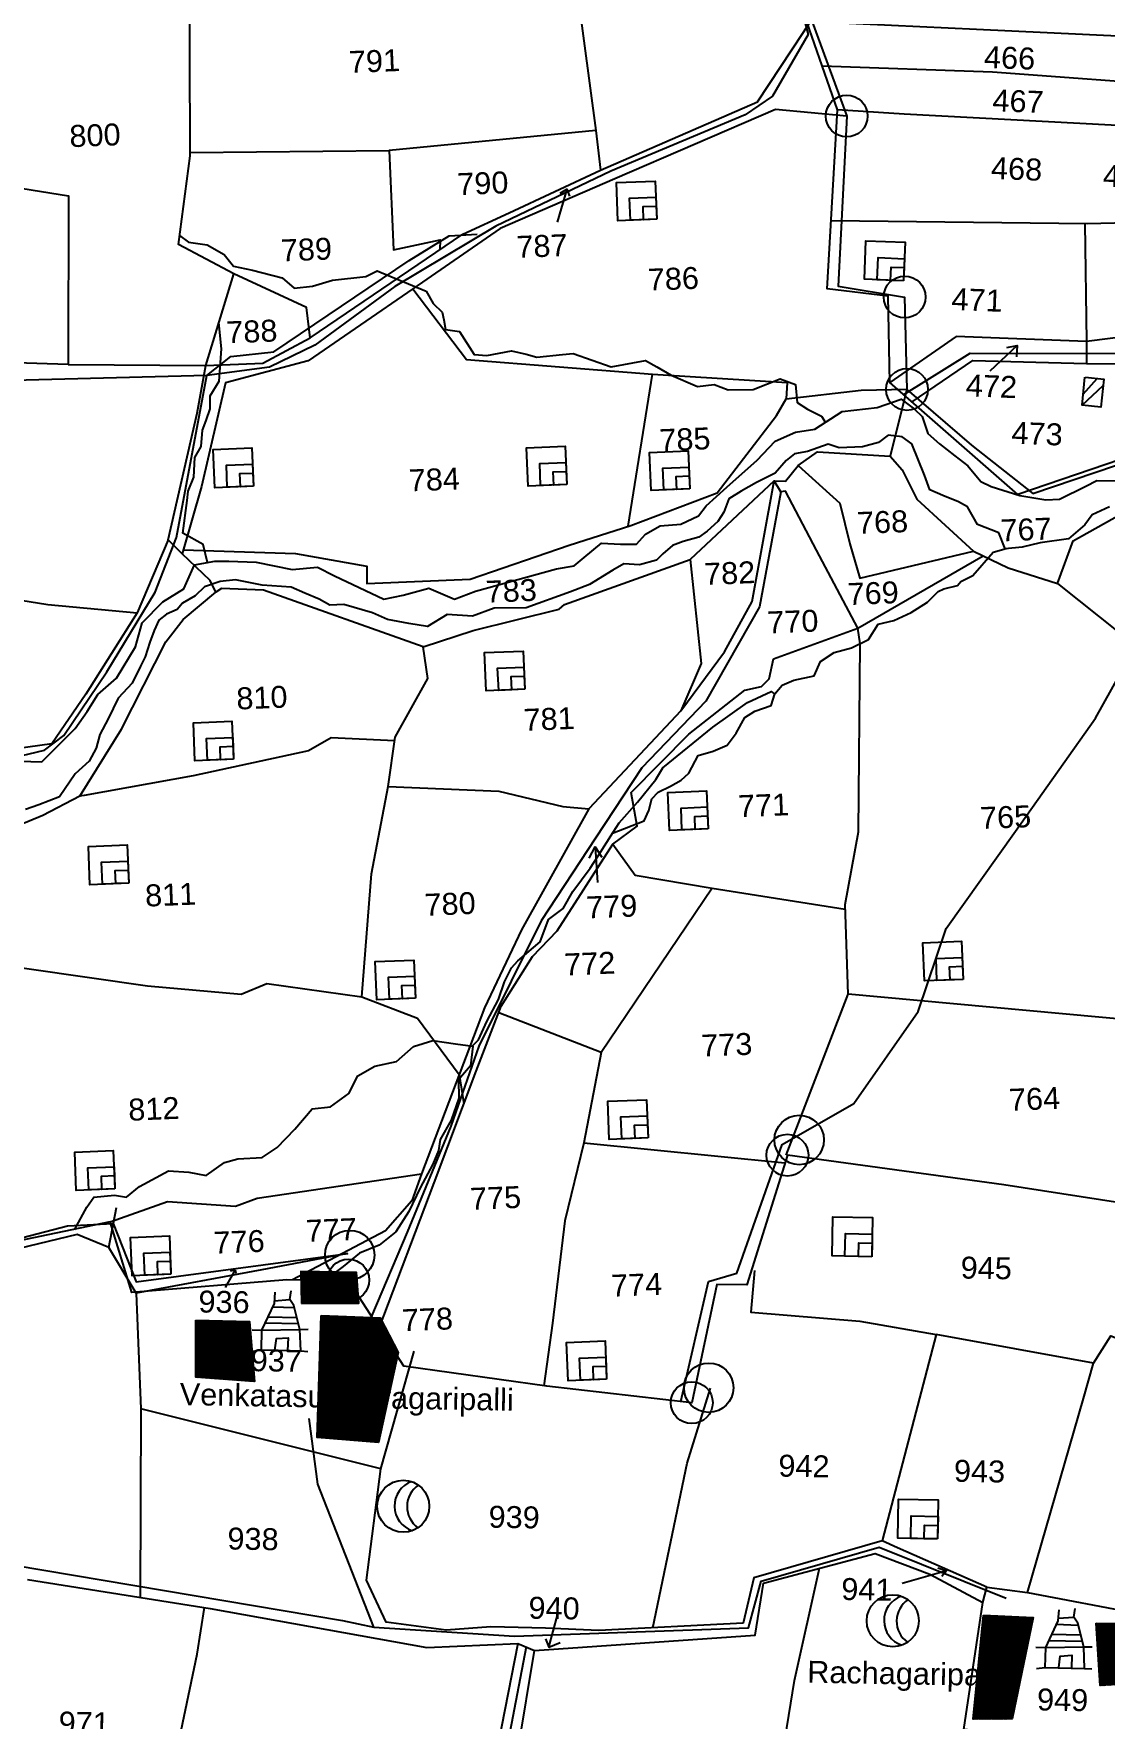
# Model space of a CAD drawing. Header units: inches. Extents: x 207447 to 213485, y 1587092 to 1593817.
# Drawn here: x 209802 to 210534, y 1588763 to 1589916 of the extents above; entities that cross this region are included whole.
import ezdxf

# ---------------------------------------------------------------- set-up
doc = ezdxf.new("R2010")
doc.units = ezdxf.units.IN
doc.header["$LTSCALE"] = 15
doc.header["$MEASUREMENT"] = 0
for name, color, linetype in [('BOUNDRY STONES', 240, 'Continuous'), ('PLOTS', 7, 'Continuous'), ('PLOTS NO', 7, 'Continuous'), ('ROADS', 1, 'Continuous'), ('STREAMS', 4, 'Continuous'), ('VILLAGE', 7, 'Continuous'), ('wells', 7, 'Continuous')]:
    doc.layers.add(name, color=color, linetype=linetype)
doc.styles.get("Standard").update_dxf_attribs({"font": 'arial.ttf'})
pattern_1 = [(44.01481923, (71231.38273, 1501062.2223), (-0.3570810371, 0.369576896), [])]

msp = doc.modelspace()

# ---------------------------------------------------------------- hatches: boundary and pattern name
at = {"layer": 'VILLAGE'}
h = msp.add_hatch(dxfattribs=at)
h.set_pattern_fill('ANSI31', color=30, scale=4.111206, angle=-0.9852)
h.set_pattern_definition(pattern_1)
h.paths.add_polyline_path([(209985.1, 1589047.7), (210024.2, 1589047.8), (210022.7, 1589068.8), (209984.5, 1589069.5)])
h = msp.add_hatch(dxfattribs=at)
h.set_pattern_fill('ANSI31', color=30, scale=4.111206, angle=-0.9852)
h.set_pattern_definition(pattern_1)
h.paths.add_polyline_path([(209912.8, 1589036.2), (209949.5, 1589035.3), (209952.8, 1588994.3), (209912.7, 1588997.2)])
h = msp.add_hatch(dxfattribs=at)
h.set_pattern_fill('ANSI31', color=30, scale=4.111206, angle=-0.9852)
h.set_pattern_definition(pattern_1)
h.paths.add_polyline_path([(209998.4, 1589039.3), (210038.9, 1589037.9), (210051.1, 1589014.1), (210037.7, 1588952.7), (209995.7, 1588956.1)])
h = msp.add_hatch(dxfattribs=at)
h.set_pattern_fill('ANSI31', color=30, scale=4.111206, angle=-0.9852)
h.set_pattern_definition(pattern_1)
h.paths.add_polyline_path([(210451.3, 1588834.6), (210485.2, 1588832.9), (210470.8, 1588763.6), (210444.1, 1588763.5)])
h = msp.add_hatch(dxfattribs=at)
h.set_pattern_fill('ANSI31', color=30, scale=4.111206, angle=-0.9852)
h.set_pattern_definition(pattern_1)
h.paths.add_polyline_path([(210528.1, 1588829.1), (210555, 1588828.9), (210557.5, 1588788), (210530.9, 1588786.4)])

# ---------------------------------------------------------------- linework, layer by layer
at = {"layer": 'BOUNDRY STONES'}
for centre in [(210357.7, 1589859.3), (210397.3, 1589735.6), (210398.9, 1589672.4), (210317.2, 1589149), (210017, 1589063.6), (210251.8, 1588979.8)]:
    msp.add_circle(centre, 14.3, dxfattribs=at)
at = {"layer": 'BOUNDRY STONES', "color": 1}
for centre in [(210325.2, 1589159.4), (210018, 1589080.7), (210263.4, 1588990)]:
    msp.add_circle(centre, 16.9, dxfattribs=at)
at = {"layer": 'PLOTS'}
for points in [[(209776.5, 1590003.1), (209782.2, 1589975.2), (209775.1, 1589888.5), (209767.5, 1589814), (209825.8, 1589804.7), (209825.6, 1589689.4), (209746.8, 1589692), (209684.8, 1589702.5), (209615.8, 1589712.5)], [(209825.6, 1589689.4), (209919.7, 1589688.7), (209938.8, 1589751.5), (209900.9, 1589771.4), (209909, 1589832), (209908.5, 1589977.1), (209962.9, 1589986.7), (209960.9, 1590004)], [(210165.4, 1590004.6), (210186.2, 1589849.4), (210189.4, 1589822.4)], [(209991, 1589707.7), (210095.3, 1589778.5), (210126.9, 1589793.2), (210189.4, 1589822.4), (210296.7, 1589869.1), (210328.1, 1589916.7), (210333.5, 1589924.9)], [(210596.1, 1589911.3), (210446.3, 1589918.5), (210330.3, 1589924)], [(210872.9, 1589921.3), (210795.2, 1589853.7), (210717.5, 1589786.1), (210710.4, 1589778.6), (210703.6, 1589732), (210708.3, 1589668.1), (210676.2, 1589648.7), (210604.3, 1589644.7), (210474.7, 1589600.7), (210387.2, 1589677.2), (210386.1, 1589736.1), (210344.4, 1589741.2), (210351.5, 1589863.5), (210330.4, 1589923.7)], [(210334, 1589923.6), (210357.7, 1589859.3), (210351.8, 1589743.1), (210397.3, 1589735.6), (210398.9, 1589672.4), (210443.1, 1589634.3), (210485, 1589601.4), (210611.4, 1589644.1)], [(210340.9, 1589893.6), (210457.3, 1589889.6), (210592.9, 1589879.5)], [(210357.7, 1589859.3), (210309, 1589863.8), (210199.2, 1589816.3), (210120.9, 1589782.4), (210061.1, 1589741.2), (209989.5, 1589691.9), (209933.1, 1589676.9), (209916.6, 1589606), (209903.4, 1589560), (209893.9, 1589569.7), (209913.7, 1589656.1), (209919.7, 1589688.7)], [(210590, 1589850.3), (210396.9, 1589860.5), (210351.5, 1589863.5)], [(210186.2, 1589849.4), (210045, 1589835.8), (210047.9, 1589767.9), (210079.7, 1589774.7), (210079.5, 1589767.8)], [(209909, 1589834.4), (210045, 1589835.8)], [(210347.1, 1589788), (210522.1, 1589785.9), (210577.9, 1589787.2)], [(210520.4, 1589785.9), (210521.5, 1589705.1), (210521.7, 1589690.2), (210598.1, 1589689.6), (210704, 1589726.9)], [(210687.6, 1589772.7), (210636.6, 1589719.7), (210521.5, 1589705.1), (210432.4, 1589708.7), (210387.2, 1589677.2)], [(209919.7, 1589688.7), (209958.5, 1589690.4), (209991, 1589707.7), (209988.4, 1589728.4), (209938.8, 1589751.5)], [(210061.1, 1589741.2), (210097.8, 1589693), (210224.9, 1589682.9), (210316.9, 1589677.2), (210316.2, 1589666.1), (210367.5, 1589671.9), (210398.9, 1589672.7), (210387.4, 1589626.7), (210395.6, 1589617.4), (210405.7, 1589597.5), (210444.3, 1589561.8), (210468, 1589550.4), (210501.8, 1589539.7), (210512.6, 1589568.9), (210573.1, 1589602.8), (210620.2, 1589615.6)], [(209893.9, 1589569.7), (209872.7, 1589519.8), (209837.7, 1589464.1), (209814.4, 1589430.1), (209751.8, 1589421.6), (209705.4, 1589495.8), (209593.7, 1589524.6), (209557.3, 1589572.2), (209542.1, 1589636.4), (209546.3, 1589723.3)], [(210474.3, 1589702.5), (210455.5, 1589685)], [(210467.2, 1589701), (210474.3, 1589702.5), (210473.7, 1589694.6)], [(210402.4, 1589664), (210443.8, 1589692.3), (210521.7, 1589690.2)], [(210208.4, 1589579), (210224.9, 1589682.9)], [(209904.2, 1589562.8), (209981, 1589560.3), (210029.7, 1589551.7), (210029.7, 1589539.8), (210100.4, 1589542.7), (210167.9, 1589565.9), (210210.1, 1589579.5), (210269.2, 1589601.8), (210309.8, 1589654.6), (210316.2, 1589666.1)], [(210308, 1589610), (210315.8, 1589609.7), (210324.5, 1589620.4), (210337.7, 1589629.7), (210387.4, 1589626.7)], [(210324.5, 1589620.4), (210353.1, 1589594.7), (210359.9, 1589566.9), (210366.7, 1589543.5), (210444.3, 1589561.8)], [(210365.4, 1589509.3), (210337.1, 1589562.5), (210315.9, 1589602.9), (210312.6, 1589602.5), (210308, 1589610), (210250.8, 1589556.1), (210258.2, 1589485), (210244.2, 1589452.8), (210181.4, 1589385.8), (210135.3, 1589303.1), (210110.1, 1589249.7), (210083.3, 1589178.9), (210067.1, 1589136.3), (210060.5, 1589117.7), (210042.4, 1589097.3), (209978.8, 1589063.8)], [(210244.2, 1589452.8), (210274.1, 1589493.1), (210293.1, 1589527.5), (210308, 1589610)], [(209557.3, 1589572.2), (209630.1, 1589555.5), (209726.2, 1589539), (209811.6, 1589525.5), (209872.7, 1589519.8)], [(210068.2, 1589496.4), (209959, 1589535.2), (209930.4, 1589536.3), (209926.5, 1589533.9), (209922.6, 1589541.9), (209903.4, 1589560)], [(210554.8, 1589241.1), (210358.8, 1589259.1), (210356.6, 1589320.4), (210365.7, 1589370), (210366.9, 1589498.5), (210365.4, 1589509.3), (210450.9, 1589558.6)], [(210044.2, 1589401), (210049.1, 1589434.7), (210071.3, 1589474.9), (210068.2, 1589496.4), (210102.3, 1589507.7), (210161.2, 1589522.2), (210164.7, 1589525.5), (210250.8, 1589556.1)], [(210501.8, 1589539.7), (210559, 1589494.2), (210555.6, 1589394.5), (210554.9, 1589313.8), (210554.8, 1589241.1), (210633.4, 1589231.2)], [(210048.7, 1589432.2), (210005.2, 1589434.2), (209989.9, 1589425.3), (209910.9, 1589408.3), (209836.4, 1589394.8), (209833.4, 1589394.3), (209862, 1589440.1), (209892.3, 1589499.9), (209904.1, 1589515.2), (209926.5, 1589533.9)], [(210038.1, 1589030.8), (210075.6, 1589130.2), (210104.4, 1589206.5), (210121.6, 1589250.9), (210143, 1589284.9), (210159.8, 1589302.3), (210197.9, 1589361.6), (210214.5, 1589374), (210210.3, 1589396.9), (210249.7, 1589436.7), (210288.1, 1589466.9), (210299.5, 1589469.3), (210304.7, 1589474.7), (210307.6, 1589488.2), (210365.4, 1589509.3)], [(210026.3, 1589257.3), (210032.8, 1589341.3), (210044.2, 1589401), (210119.9, 1589397.9), (210163.6, 1589387.3), (210181.4, 1589385.8)], [(209833.4, 1589394.3), (209808.1, 1589381.2), (209744.3, 1589354.7), (209726.6, 1589347.4), (209719.2, 1589286.9)], [(210197.9, 1589361.6), (210213.1, 1589340.4), (210265.7, 1589331.5), (210356.7, 1589317.2)], [(210265.7, 1589331.5), (210189.8, 1589219.2), (210119.8, 1589246.3)], [(209728.8, 1589076.8), (209706.1, 1589211.7), (209704.7, 1589288.7), (209757.4, 1589282.2), (209879.7, 1589264.8), (209943.8, 1589259), (209961.4, 1589266.4), (210026.3, 1589257.3), (210064.3, 1589242.7), (210092.9, 1589204.2), (210095.9, 1589184.1)], [(210316.2, 1589149.1), (210358.8, 1589259.1)], [(210189.8, 1589219.2), (210178, 1589157.5), (210315.5, 1589143.7)], [(210178, 1589157.5), (210165.1, 1589104), (210156.6, 1589034.1), (210150.6, 1588991.4)], [(210626.7, 1589103.7), (210465, 1589128.8), (210317.2, 1589149), (210289.4, 1589060.4), (210269, 1589060.6), (210251.8, 1588979.8), (210152.7, 1588991.1), (210054.9, 1589004.8), (210017, 1589063.6), (209975, 1589063.8), (209869, 1589055.2), (209854.3, 1589103.5), (209732.8, 1589078.1)], [(209854.3, 1589103.5), (209893.4, 1589117.4), (209939.9, 1589114.2), (209954.7, 1589119.6), (210067.1, 1589136.3)], [(209872.1, 1589054.6), (209853.3, 1589085.9), (209858.6, 1589113.2)], [(209853.3, 1589085.9), (209831.7, 1589094.7), (209692.8, 1589061.2), (209646.7, 1589043.8), (209545.2, 1588995), (209443.5, 1588946.4), (209396.5, 1588924.2)], [(210016.8, 1589081.8), (209958, 1589070.7), (209872.1, 1589054.6), (209875.2, 1588975.5)], [(210294.6, 1589070.1), (210292.2, 1589041.7), (210366.7, 1589035.6), (210418.8, 1589026.5), (210382, 1588885.3)], [(210481.2, 1588850), (210519.5, 1588982.6), (210526.5, 1589006.8), (210418.8, 1589026.5)], [(210526.5, 1589006.8), (210538.2, 1589025.5), (210618.1, 1588993.9), (210600.2, 1588893.3), (210558.1, 1588835.4)], [(210039.2, 1588934.5), (210062.1, 1589015)], [(210225.2, 1588826), (210248.7, 1588938.4), (210264.6, 1588989.7)], [(209797.7, 1588859), (209922.7, 1588839.2), (210070.8, 1588812.5), (210132.8, 1588815.2), (210144.4, 1588810.5), (210295.2, 1588820.8), (210300.8, 1588856.5), (210377.2, 1588876.7), (210414.6, 1588862.7), (210450.8, 1588843.3), (210453.4, 1588853.8), (210392.5, 1588880.7), (210382, 1588885.3), (210294.2, 1588860), (210286.9, 1588829.2), (210188.3, 1588824), (210151.9, 1588825.6), (210114.4, 1588826.5), (210083.8, 1588824.4), (210043, 1588829.7), (210029.5, 1588858.4), (210039.2, 1588934.5), (209875.2, 1588975.5), (209874.7, 1588846.8)], [(210105.7, 1588613), (210095.8, 1588566.9), (210277, 1588563.8), (210306.5, 1588694.3), (210322.1, 1588789.9), (210339, 1588866.6)], [(210453.4, 1588853.8), (210481.2, 1588850), (210558.1, 1588835.4), (210564, 1588784), (210556.6, 1588749.3), (210535, 1588722.2), (210525.6, 1588698.4)], [(209087.1, 1588532.5), (209111.1, 1588475), (209166.9, 1588448.8), (209256.9, 1588399.2), (209384.4, 1588384), (209616.8, 1588355.8), (209793, 1588366.2), (209911.3, 1588340.3), (209998.6, 1588321.3), (210126.6, 1588365.4), (210217.7, 1588396.5), (210262.8, 1588396.7), (210319.2, 1588426.4), (210344.1, 1588443.2), (210388.2, 1588510.9), (210406, 1588541.1), (210430.6, 1588561.1), (210561.8, 1588623.7), (210526.4, 1588698.1), (210464.1, 1588722.6), (210469.1, 1588753.6), (210437.8, 1588756.4), (210450.8, 1588843.3)], [(209885.1, 1588671), (209913.8, 1588807.9), (209918.8, 1588839.8)], [(210132.8, 1588815.2), (210101.7, 1588655.9), (210096.3, 1588612.9), (210026.6, 1588624.3)], [(210096.3, 1588612.9), (210105.7, 1588613), (210133.1, 1588743), (210144.4, 1588810.5)]]:
    msp.add_lwpolyline(points, dxfattribs=at)
at = {"layer": 'PLOTS NO'}
for points in [[(210166.3, 1589809.4), (210159.7, 1589786.7)], [(210161.9, 1589806.6), (210166.3, 1589809.4), (210168.1, 1589804.6)], [(210181.6, 1589352), (210185.7, 1589359.7), (210190.2, 1589352.8)], [(210185.7, 1589359.7), (210187.4, 1589335.3)], [(209939.7, 1589070.7), (209932.8, 1589058.5)], [(209936.6, 1589069.9), (209939.7, 1589070.7), (209940.2, 1589068.4)], [(210425.8, 1588864.8), (210395.6, 1588856.2)], [(210420, 1588867), (210425.8, 1588864.8), (210422.8, 1588861)], [(210154.1, 1588812.7), (210160.1, 1588834.6)], [(210151.8, 1588818.3), (210154.1, 1588812.7), (210161.9, 1588815.9)]]:
    msp.add_lwpolyline(points, dxfattribs=at)
at = {"layer": 'ROADS'}
for points in [[(210316.7, 1590136), (210315.8, 1590016.8), (210316.5, 1589970.1), (210331.4, 1589915.1), (210306.9, 1589872.8), (210288.2, 1589860.2), (210196.4, 1589821.6), (210117.9, 1589784.1), (210048.8, 1589742.9), (209994.2, 1589702.7), (209963.1, 1589687.6), (209920.3, 1589682), (209787.9, 1589678.6), (209734.1, 1589681.9), (209628.7, 1589698.2), (209603.9, 1589645)], [(209724.2, 1589075.3), (209697.8, 1589255.5), (209700.2, 1589287.3), (209710.2, 1589293), (209714.6, 1589295.5), (209717.8, 1589299.2), (209720.9, 1589347.5), (209719, 1589374), (209738.8, 1589387.1), (209762.2, 1589417.8), (209788.5, 1589420.8), (209809.3, 1589425.8), (209822.6, 1589435.9), (209851.9, 1589479.3), (209885.1, 1589533.8), (209899.6, 1589571.2), (209920.3, 1589682), (209936.7, 1589695), (209966, 1589698.2), (210058.6, 1589760.6), (210086, 1589777.5), (210105.1, 1589778.6)], [(210396.7, 1589669), (210442.1, 1589697.2), (210554.5, 1589696.9), (210620.4, 1589705.7), (210647.1, 1589714.2), (210707, 1589755.3)], [(210244.3, 1588980.7), (210263.3, 1589062.6), (210282.6, 1589068.3), (210313.5, 1589156.2), (210362.6, 1589184.3), (210406.6, 1589247.3), (210425.7, 1589304), (210473, 1589370.5), (210527.8, 1589447.8), (210566, 1589516.4), (210620.2, 1589615.6)], [(210312.6, 1589602.5), (210298.1, 1589523.9), (210261.3, 1589459.3), (210217.7, 1589413.7), (210186, 1589365.6), (210148.9, 1589309.2), (210128.3, 1589268), (210106.2, 1589223.6), (210087.2, 1589168.8), (210057.3, 1589096.3), (210032.9, 1589038.9)], [(208362.8, 1588162.6), (208460.6, 1588282.5), (208589.3, 1588375.4), (208664.2, 1588421.7), (208757.6, 1588462.6), (208875.9, 1588555.9), (208911.8, 1588577.4), (208973.7, 1588596.5), (209103.8, 1588602.1), (209136.5, 1588609.9), (209218.3, 1588661.7), (209245, 1588749.2), (209254.3, 1588802.4), (209260.7, 1588838.6), (209288.9, 1588915.3), (209294.3, 1588926.3), (209313.4, 1588932.5), (209395.1, 1588934.2), (209538.2, 1588998), (209682.7, 1589063.6), (209825, 1589100.6), (209856.4, 1589102.2), (209872.1, 1589062.5), (210016.8, 1589081.8)], [(209385, 1588934), (209494.5, 1588921), (209727.6, 1588879.1), (210013.1, 1588830.9), (210034.4, 1588826.4), (209996.1, 1588924.2), (209990.3, 1588969.1)], [(210034.4, 1588826.4), (210130.6, 1588820.3), (210290.5, 1588825.8), (210299.3, 1588857.8), (210379.8, 1588881), (210466.8, 1588846.1)], [(210138.6, 1588812.9), (210106, 1588642.8), (210096.3, 1588612.9)]]:
    msp.add_lwpolyline(points, dxfattribs=at)
at = {"layer": 'STREAMS'}
for points in [[(209901.7, 1589777.7), (209907.8, 1589773.2), (209920.6, 1589771.3), (209932.1, 1589764.6), (209938.5, 1589756.8), (209951.6, 1589753.9), (209971.9, 1589748.6), (209980.1, 1589741.6), (209992.5, 1589743), (210006.2, 1589747.2), (210028.9, 1589749.6), (210036.7, 1589753.5), (210070.2, 1589739.7), (210075.1, 1589731.2), (210081.2, 1589725.2), (210082.2, 1589720.1), (210083.4, 1589713.5), (210093, 1589712.1), (210103, 1589696.3), (210111.8, 1589695.6), (210128.5, 1589698.8), (210138.7, 1589696.6), (210145.8, 1589694.5), (210163.5, 1589696.3), (210170.8, 1589697.1), (210196.7, 1589687.9), (210220.2, 1589692.2), (210227.9, 1589687.9), (210237.7, 1589682.1), (210255.7, 1589674.5), (210267.1, 1589675.7), (210276.6, 1589672.2), (210293.8, 1589672.3), (210312.2, 1589679.7), (210322.7, 1589675.7), (210323.9, 1589663.4), (210330.9, 1589658.9), (210340.5, 1589654.2), (210343.2, 1589649.9)], [(209920.8, 1589554.1), (209917.8, 1589566.5), (209904, 1589574.2), (209906.8, 1589596.6), (209907.6, 1589602.9), (209911.5, 1589612.5), (209912, 1589625.8), (209916.4, 1589633.4), (209917.3, 1589644.5), (209919.8, 1589651.1), (209922.5, 1589659.1), (209922.5, 1589668.1), (209928.7, 1589678), (209930.4, 1589700.2), (209928.6, 1589718.1)], [(209792.6, 1589418.4), (209807.5, 1589417.9), (209817.5, 1589427.8), (209830.2, 1589440.7), (209838.6, 1589452.3), (209845.9, 1589464), (209858.5, 1589475.1), (209871.5, 1589496.4), (209876.2, 1589512.9), (209890.2, 1589527.3), (209904.6, 1589536.1), (209911.9, 1589552.5), (209925.7, 1589555), (209935.4, 1589555), (209954, 1589554.4), (209978.7, 1589549.3), (209996, 1589550.9), (210007.5, 1589545.1), (210041.3, 1589529.1), (210054.5, 1589531.8), (210072, 1589536.5), (210089.5, 1589529), (210103.9, 1589534.5), (210159.3, 1589549.9), (210171.3, 1589551.8), (210178.2, 1589557.5), (210190.1, 1589567.3), (210203, 1589566.7), (210214, 1589566.7), (210220.2, 1589573.6), (210230.1, 1589579.3), (210244.4, 1589580.3), (210256.5, 1589586.1), (210261.6, 1589592.9), (210275.7, 1589605.7), (210296.6, 1589624), (210308.9, 1589637), (210322.8, 1589643.3), (210336, 1589645.2), (210354.7, 1589657.4), (210378.5, 1589660.1), (210394.9, 1589665.7), (210404, 1589659), (210409.3, 1589653.9), (210413.1, 1589642.2), (210421.1, 1589635.2), (210431.6, 1589627), (210440.5, 1589620.3), (210449.3, 1589609.6), (210456.5, 1589606), (210476.1, 1589600), (210493.7, 1589597), (210503.1, 1589597.4), (210521.1, 1589606.3), (210528.7, 1589610.1), (210545.3, 1589609.9)], [(210537.4, 1589592.1), (210525.4, 1589586.6), (210520.4, 1589579.8), (210509.3, 1589570.3), (210490, 1589567.5), (210477.7, 1589564.6), (210466.1, 1589563.4), (210461.7, 1589574.3), (210447.1, 1589580.1), (210440.2, 1589592.2), (210434.1, 1589595.7), (210423.5, 1589599.9), (210414.5, 1589603.7), (210410.8, 1589613.9), (210402.3, 1589635.3), (210395.7, 1589640.1), (210386, 1589641.2), (210379.5, 1589636.1), (210368.6, 1589633.2), (210352.5, 1589632.6), (210345.1, 1589634.9), (210331, 1589630), (210322, 1589628.3), (210316.2, 1589623.8), (210308.8, 1589615.2), (210296, 1589608.7), (210285.6, 1589602.9), (210277.2, 1589597.7), (210273.6, 1589588.5), (210269.6, 1589582.1), (210262.4, 1589575.5), (210256.6, 1589571.5), (210245.9, 1589568.4), (210238.7, 1589565.7), (210231.9, 1589560.1), (210227.6, 1589555.7), (210216, 1589552.6), (210205.4, 1589553.1), (210197.8, 1589548.8), (210181.8, 1589539.1), (210168.8, 1589534.1), (210138.7, 1589523.2), (210116.8, 1589522.9), (210101.8, 1589517.5), (210084.7, 1589518.6), (210071.1, 1589510.3), (210058.5, 1589512.4), (210043.8, 1589515.1), (210033.6, 1589519.8), (210013.9, 1589525.4), (210004.4, 1589525), (209997.2, 1589529.1), (209987.3, 1589533.1), (209977.9, 1589537.2), (209958.1, 1589538.6), (209939.8, 1589542.3), (209929.5, 1589541.2), (209918.8, 1589537.5), (209912.4, 1589531.3), (209903.6, 1589526.3), (209900, 1589521.9), (209892.8, 1589518.8), (209887.5, 1589514.8), (209884.2, 1589507.6), (209881.4, 1589499.6), (209878.1, 1589489.7), (209875, 1589483.2), (209869.2, 1589471.6), (209859.7, 1589461.5), (209852.8, 1589447.3), (209847.2, 1589436.5), (209844.7, 1589427.3), (209839.8, 1589418.3), (209830.4, 1589409.6), (209819.7, 1589394), (209805.4, 1589388.4), (209796.4, 1589385.3)], [(210197.6, 1589369), (210219.2, 1589377.6), (210222.5, 1589384.7), (210224.6, 1589392.5), (210228.8, 1589397.1), (210237.2, 1589401.2), (210244.5, 1589405.3), (210249.8, 1589410.1), (210256.1, 1589422.1), (210266.3, 1589425.1), (210275.9, 1589429.2), (210282.2, 1589437.5), (210288.1, 1589448.2), (210295, 1589452.5), (210306.1, 1589456.3), (210308.6, 1589464.3), (210313.6, 1589470.3), (210321.5, 1589473.6), (210335.4, 1589476.7), (210339.8, 1589486.4), (210349.2, 1589492.7), (210361, 1589495.7), (210372.5, 1589501.6), (210379.2, 1589512), (210390, 1589514.4), (210401.8, 1589519.9), (210413, 1589527), (210420.3, 1589534.4), (210424, 1589536.1), (210433.4, 1589538.5), (210435.7, 1589541.2), (210443.9, 1589545.3), (210457.8, 1589561.3), (210466.7, 1589563.8)], [(210101.9, 1589223.7), (210106, 1589227.8), (210111.6, 1589240.4), (210119.7, 1589255.3), (210123.7, 1589267.4), (210128.5, 1589277), (210132.8, 1589281.8), (210148.1, 1589294.8), (210153.9, 1589310.1), (210163.8, 1589317.6), (210170.5, 1589329.3), (210182.3, 1589345.1), (210187.8, 1589353.7), (210198.1, 1589369.7), (210202.1, 1589376.1), (210214.7, 1589390.4), (210227.2, 1589405.7), (210232, 1589413.8), (210266.1, 1589441.5), (210289.9, 1589458.5), (210306, 1589466), (210308.5, 1589464.1)], [(209829.9, 1589098), (209838.4, 1589113.4), (209843, 1589120.2), (209857.2, 1589121.7), (209865.3, 1589120.3), (209874.3, 1589127.5), (209894.1, 1589138.3), (209908.1, 1589137.4), (209919.9, 1589135.2), (209932.3, 1589144), (209941.5, 1589146.4), (209958.1, 1589147.5), (209968.3, 1589154.3), (209980.5, 1589166.7), (209992.4, 1589180.6), (210004.8, 1589182.1), (210017.3, 1589191.1), (210023.5, 1589203.3), (210035.2, 1589209.9), (210050, 1589213), (210061.5, 1589223.2), (210074.8, 1589227.4), (210090.3, 1589225.1), (210102.1, 1589223.4), (210100.5, 1589210), (210092.3, 1589200.4), (210092.5, 1589188), (210087.3, 1589172.9), (210079.7, 1589159.6), (210078.6, 1589152.2), (210074.8, 1589142.9), (210066.1, 1589126.6), (210058.5, 1589110.5), (210049.5, 1589096.7), (210038.1, 1589087.4), (210024.7, 1589082), (210013.5, 1589073), (210002.6, 1589064.7)]]:
    msp.add_lwpolyline(points, dxfattribs=at)
at = {"layer": 'VILLAGE', "color": 30}
for points in [[(210521, 1589680.7), (210533.5, 1589679.4), (210531.5, 1589660.3), (210518.6, 1589661.6), (210520.5, 1589680.7)], [(210518.6, 1589661.6), (210533, 1589675.1)], [(210519.3, 1589669.3), (210528.9, 1589679.8)], [(209985.1, 1589047.7), (210024.2, 1589047.8), (210022.7, 1589068.8), (209984.5, 1589069.5), (209985.1, 1589047.7)], [(209912.8, 1589036.2), (209949.5, 1589035.3), (209952.8, 1588994.3), (209912.7, 1588997.2), (209912.8, 1589036.2)], [(209998.4, 1589039.3), (210038.9, 1589037.9), (210051.1, 1589014.1), (210037.7, 1588952.7), (209995.7, 1588956.1), (209998.4, 1589039.3)], [(210451.3, 1588834.6), (210485.2, 1588832.9), (210470.8, 1588763.6), (210444.1, 1588763.5), (210451.3, 1588834.6)], [(210528.1, 1588829.1), (210555, 1588828.9), (210557.5, 1588788), (210530.9, 1588786.4), (210528.1, 1588829.1)]]:
    msp.add_lwpolyline(points, dxfattribs=at)
at = {"layer": 'VILLAGE', "color": 5}
for points in [[(209966.9, 1589055.3), (209966.3, 1589047.7), (209957.7, 1589029.4), (209957.4, 1589016)], [(209984.5, 1589015.2), (209983.9, 1589029.9), (209979.8, 1589046.2), (209977.1, 1589050.3), (209978, 1589056.2)], [(209965.1, 1589045.3), (209980.2, 1589044.8)], [(209966.4, 1589049.5), (209977.1, 1589050.3)], [(209951.2, 1589029.7), (209957.7, 1589029.4), (209983.9, 1589029.9), (209989.6, 1589030.1)], [(209960, 1589034.3), (209982.9, 1589033.9)], [(209962, 1589038.6), (209981.8, 1589038.1)], [(209966.9, 1589015.7), (209967.9, 1589023.6), (209975.8, 1589024.2), (209975.5, 1589015.4)], [(209951.7, 1589015), (209957.4, 1589016), (209984.5, 1589015.2), (209989.4, 1589014.8)], [(210502.7, 1588838.3), (210502.1, 1588830.7), (210493.5, 1588812.4), (210493.2, 1588798.9)], [(210502.2, 1588832.5), (210512.9, 1588833.3)], [(210520.3, 1588798.2), (210519.7, 1588812.9), (210515.6, 1588829.2), (210512.9, 1588833.3), (210513.8, 1588839.2)], [(210497.8, 1588821.6), (210517.6, 1588821.1)], [(210500.9, 1588828.3), (210516, 1588827.8)], [(210487, 1588812.7), (210493.5, 1588812.4), (210519.7, 1588812.9), (210525.4, 1588813)], [(210495.8, 1588817.3), (210518.7, 1588816.9)], [(210487.5, 1588798), (210493.2, 1588798.9), (210520.3, 1588798.2), (210525.2, 1588797.8)], [(210502.7, 1588798.7), (210503.7, 1588806.6), (210511.6, 1588807.2), (210511.3, 1588798.4)]]:
    msp.add_lwpolyline(points, dxfattribs=at)
at = {"layer": 'wells', "color": 0}
for points in [[(210227.8, 1589788.8), (210201.3, 1589787.7), (210200.3, 1589813.8), (210226.7, 1589814.9)], [(210227.8, 1589788.8), (210209.9, 1589788.1), (210209.3, 1589803.1), (210227.2, 1589803.8)], [(210227.8, 1589788.8), (210218.9, 1589788.4), (210218.6, 1589797.4), (210227.4, 1589797.7)], [(210396.6, 1589746.6), (210369.8, 1589747.7), (210370.8, 1589774.1), (210397.6, 1589773)], [(210396.6, 1589746.6), (210378.5, 1589747.3), (210379.1, 1589762.5), (210397.2, 1589761.8)], [(210396.6, 1589746.6), (210387.6, 1589747), (210388, 1589756), (210396.9, 1589755.7)], [(209952.1, 1589606.3), (209925.7, 1589605.2), (209924.6, 1589631.3), (209951.1, 1589632.4)], [(210166.4, 1589607.5), (210139.9, 1589606.4), (210138.9, 1589632.5), (210165.3, 1589633.6)], [(210250.4, 1589604.4), (210224, 1589603.3), (210222.9, 1589629.4), (210249.4, 1589630.5)], [(209952.1, 1589606.3), (209934.3, 1589605.6), (209933.7, 1589620.6), (209951.5, 1589621.3)], [(210166.4, 1589607.5), (210148.5, 1589606.8), (210147.9, 1589621.8), (210165.7, 1589622.5)], [(210166.4, 1589607.5), (210157.5, 1589607.1), (210157.1, 1589616.1), (210166, 1589616.4)], [(210250.4, 1589604.4), (210232.6, 1589603.7), (210232, 1589618.7), (210249.8, 1589619.4)], [(209952.1, 1589606.3), (209943.3, 1589605.9), (209942.9, 1589614.9), (209951.8, 1589615.2)], [(210250.4, 1589604.4), (210241.6, 1589604), (210241.2, 1589613), (210250.1, 1589613.3)], [(210137.6, 1589467.5), (210111.2, 1589466.4), (210110.1, 1589492.5), (210136.6, 1589493.6)], [(210137.6, 1589467.5), (210119.8, 1589466.7), (210119.1, 1589481.8), (210137, 1589482.5)], [(210137.6, 1589467.5), (210128.8, 1589467.1), (210128.4, 1589476.1), (210137.3, 1589476.4)], [(209938.6, 1589419.6), (209912.1, 1589418.5), (209911.1, 1589444.6), (209937.5, 1589445.7)], [(209938.6, 1589419.6), (209920.7, 1589418.9), (209920.1, 1589433.9), (209938, 1589434.6)], [(209938.6, 1589419.6), (209929.7, 1589419.2), (209929.4, 1589428.2), (209938.2, 1589428.5)], [(210263, 1589372), (210236.5, 1589370.9), (210235.5, 1589397), (210261.9, 1589398.1)], [(210263, 1589372), (210245.1, 1589371.3), (210244.5, 1589386.3), (210262.4, 1589387)], [(210263, 1589372), (210254.1, 1589371.6), (210253.8, 1589380.6), (210262.6, 1589380.9)], [(209866.9, 1589335), (209840.4, 1589333.9), (209839.4, 1589360), (209865.8, 1589361.1)], [(209866.9, 1589335), (209849, 1589334.3), (209848.4, 1589349.3), (209866.3, 1589350)], [(209866.9, 1589335), (209858, 1589334.6), (209857.7, 1589343.6), (209866.5, 1589343.9)], [(210437.2, 1589269.1), (210410.8, 1589268.1), (210409.7, 1589294.2), (210436.2, 1589295.2)], [(210062.9, 1589256.3), (210036.5, 1589255.2), (210035.4, 1589281.3), (210061.9, 1589282.4)], [(210437.2, 1589269.1), (210419.4, 1589268.4), (210418.8, 1589283.5), (210436.6, 1589284.2)], [(210062.9, 1589256.3), (210045.1, 1589255.6), (210044.5, 1589270.6), (210062.3, 1589271.3)], [(210437.2, 1589269.1), (210428.4, 1589268.8), (210428, 1589277.7), (210436.9, 1589278.1)], [(210062.9, 1589256.3), (210054.1, 1589255.9), (210053.7, 1589264.9), (210062.6, 1589265.2)], [(210221.9, 1589160.8), (210195.4, 1589159.7), (210194.4, 1589185.8), (210220.8, 1589186.9)], [(210221.9, 1589160.8), (210204, 1589160.1), (210203.4, 1589175.1), (210221.3, 1589175.8)], [(210221.9, 1589160.8), (210213, 1589160.4), (210212.6, 1589169.4), (210221.5, 1589169.7)], [(209857.5, 1589126), (209831, 1589124.9), (209830, 1589151), (209856.4, 1589152.1)], [(209857.5, 1589126), (209839.6, 1589125.3), (209839, 1589140.3), (209856.9, 1589141)], [(209857.5, 1589126), (209848.6, 1589125.6), (209848.2, 1589134.6), (209857.1, 1589135)], [(210374.8, 1589079.6), (210347.7, 1589080.1), (210348.1, 1589106.9), (210375.3, 1589106.4)], [(209895.7, 1589067.7), (209869.3, 1589066.6), (209868.2, 1589092.7), (209894.7, 1589093.8)], [(210374.8, 1589079.6), (210356.5, 1589080), (210356.8, 1589095.4), (210375.1, 1589095.1)], [(210374.8, 1589079.6), (210365.7, 1589079.8), (210365.9, 1589089), (210375, 1589088.8)], [(209895.7, 1589067.7), (209877.9, 1589067), (209877.3, 1589082), (209895.1, 1589082.7)], [(209895.7, 1589067.7), (209886.9, 1589067.3), (209886.5, 1589076.3), (209895.4, 1589076.6)], [(210193.6, 1588995.9), (210167.2, 1588994.8), (210166.1, 1589020.9), (210192.6, 1589022)], [(210193.6, 1588995.9), (210175.7, 1588995.1), (210175.1, 1589010.2), (210193, 1589010.9)], [(210193.6, 1588995.9), (210184.7, 1588995.5), (210184.4, 1589004.5), (210193.2, 1589004.8)], [(210419.8, 1588886.7), (210392.6, 1588887.1), (210393.1, 1588913.9), (210420.3, 1588913.5)], [(210419.8, 1588886.7), (210401.5, 1588887), (210401.7, 1588902.4), (210420.1, 1588902.1)], [(210419.8, 1588886.7), (210410.7, 1588886.8), (210410.9, 1588896), (210420, 1588895.9)]]:
    msp.add_lwpolyline(points, close=True, dxfattribs=at)
for centre in [(210054.6, 1588909), (210389.2, 1588830.7)]:
    msp.add_circle(centre, 17.8, dxfattribs=at)
for centre, start, end in [((210066.4, 1588909.2), 110.1796, 251.6029), ((210075, 1588908.8), 124.1035, 234.3671), ((210401, 1588830.9), 110.1796, 251.6029), ((210409.6, 1588830.5), 124.1035, 234.3671)]:
    msp.add_arc(centre, 17.8, start, end, dxfattribs=at)

# ---------------------------------------------------------------- texts
at = {"layer": 'PLOTS'}
for s, rotation, p in [('791', 2.3098, (210017.7, 1589888.7)), ('466', 357.7568, (210451.3, 1589892.3)), ('467', 357.7568, (210457.1, 1589862.7)), ('800', 2.3098, (209826.7, 1589838)), ('468', 357.7568, (210456.1, 1589816.4)), ('469', 357.7568, (210532.6, 1589811.1)), ('790', 2.3098, (210091.8, 1589805.2)), ('787', 2.3098, (210132.2, 1589762.3)), ('789', 2.3098, (209971.2, 1589759.9)), ('786', 2.3098, (210222, 1589739.9)), ('471', 357.7568, (210429.1, 1589726.8)), ('788', 2.3098, (209933.9, 1589703.9)), ('472', 357.7568, (210438.9, 1589667.8)), ('785', 2.3098, (210229.9, 1589630.2)), ('473', 357.7568, (210470.1, 1589635.4)), ('784', 2.3098, (210058.6, 1589602.7)), ('768', 2.3098, (210365, 1589573.6)), ('767', 2.3098, (210463.1, 1589568.5)), ('782', 2.3098, (210260.5, 1589538.7)), ('783', 2.3098, (210111.2, 1589526.6)), ('769', 2.3098, (210358.6, 1589525)), ('770', 2.3098, (210303.7, 1589505.6)), ('810', 2.3098, (209940.8, 1589453.6)), ('781', 2.3098, (210137.1, 1589439)), ('771', 2.3098, (210283.7, 1589380)), ('765', 2.3098, (210449.1, 1589371.9)), ('811', 2.3098, (209878.4, 1589318.9)), ('780', 2.3098, (210069.4, 1589312.6)), ('779', 2.3098, (210179.9, 1589310.8)), ('772', 2.3098, (210164.9, 1589271.8)), ('773', 2.3098, (210258.5, 1589216.3)), ('764', 2.3098, (210468.9, 1589179.3)), ('812', 2.3098, (209866.9, 1589172.5)), ('775', 2.3098, (210100.5, 1589111.6)), ('776', 2.3098, (209925.2, 1589081.6)), ('777', 2.3098, (209988.2, 1589089.7)), ('945', 359.0148, (210435.5, 1589064.7)), ('774', 2.3098, (210196.9, 1589052.2)), ('936', 359.0148, (209914.5, 1589041.5)), ('778', 2.3098, (210053.9, 1589028.6)), ('937', 359.0148, (209950.2, 1589001.4)), ('Venkatasubbayagaripalli', 359.0148, (209901.7, 1588978.2)), ('942', 359.0148, (210310.9, 1588929.3)), ('943', 359.0148, (210430.9, 1588925.8)), ('939', 359.0148, (210112.8, 1588894.4)), ('938', 359.0148, (209934.3, 1588879.5)), ('941', 359.0148, (210353.9, 1588845)), ('940', 359.0148, (210140.1, 1588832.2)), ('Rachagaripalli', 359.0148, (210330.6, 1588788.4)), ('949', 359.0148, (210487.7, 1588769.5)), ('971', 359.0148, (209818.9, 1588753.7))]:
    msp.add_text(s, height=15, rotation=rotation, dxfattribs=at).set_placement(p)

doc.saveas('drawing.dxf')
